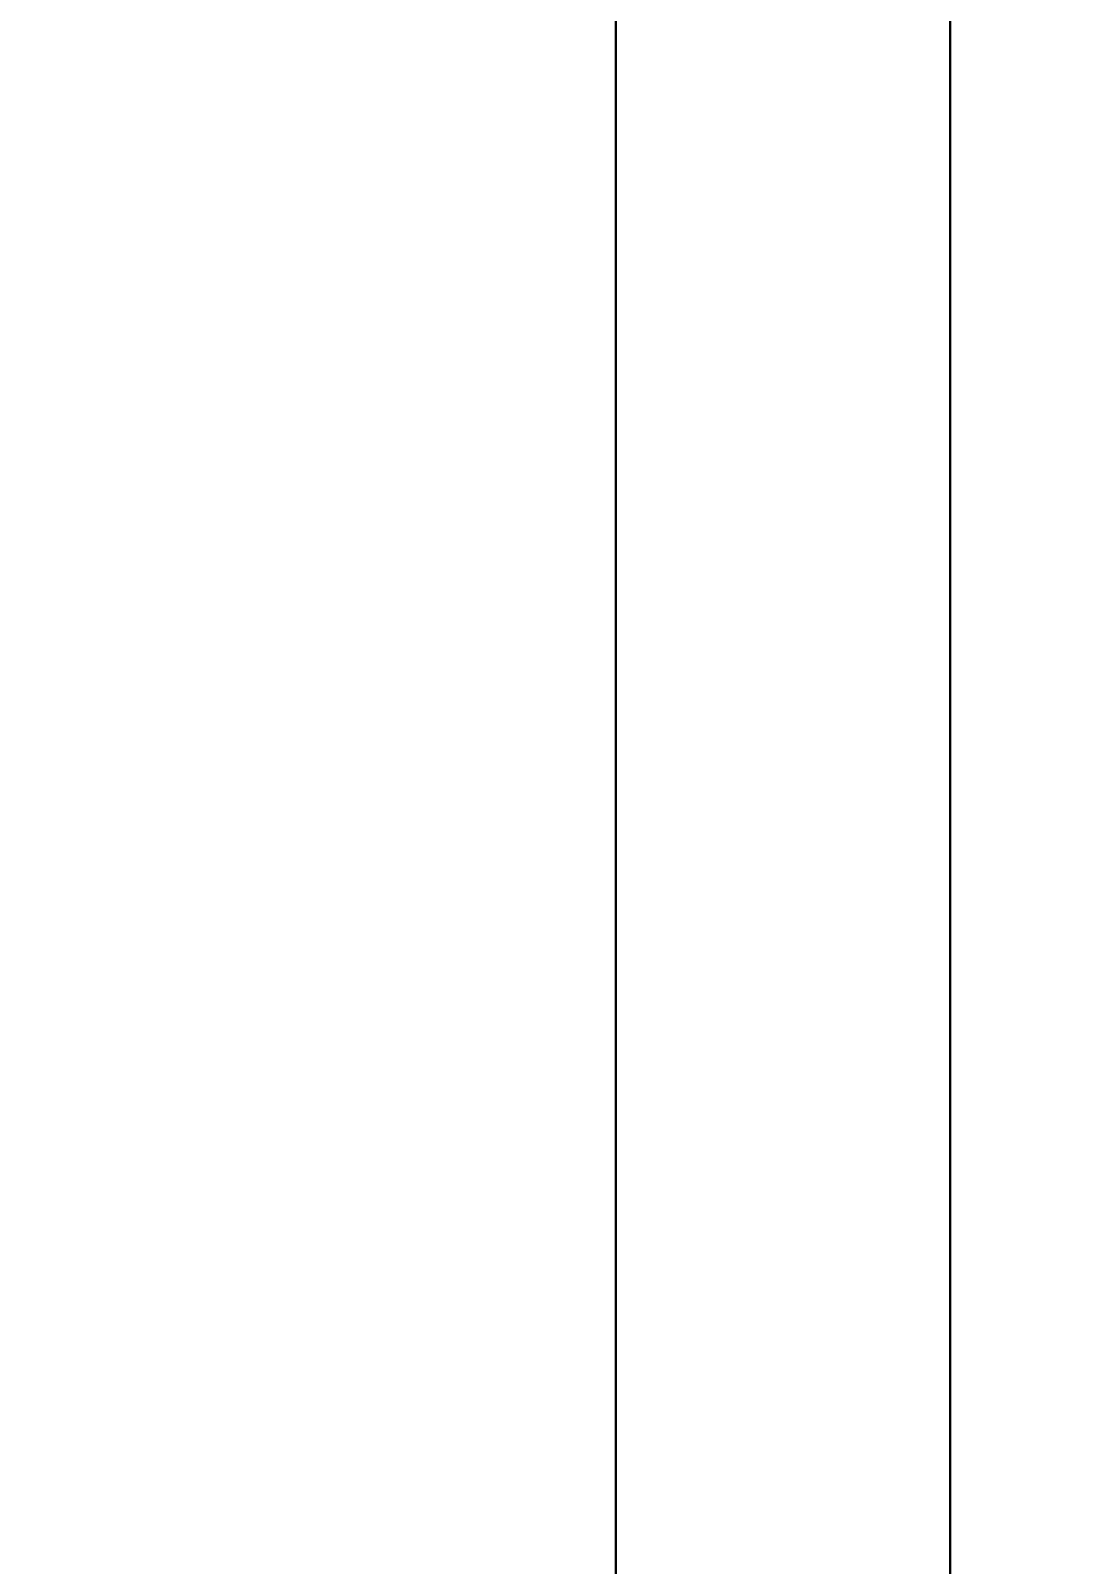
# Model space of a CAD drawing. Header units: millimetres. Extents: x 126854 to 137041, y -144259 to -137812.
# Drawn here: x 132124 to 132248.9, y -140005.9 to -139822.3 of the extents above; entities that cross this region are included whole.
import ezdxf

# ---------------------------------------------------------------- set-up
doc = ezdxf.new("R2010")
doc.units = ezdxf.units.MM
doc.header["$LTSCALE"] = 13
doc.layers.add('标注、文本', color=3, linetype='Continuous', lineweight=25)
doc.layers.add('粗实线', color=4, linetype='Continuous')
doc.styles.get("Standard").update_dxf_attribs({"font": 'gbenor.shx', "bigfont": 'gbcbig.shx'})
doc.dimstyles.new('1-15', dxfattribs={"dimscale": 20, "dimtxt": 3.5, "dimasz": 2, "dimexe": 1.5, "dimexo": 0.5, "dimgap": 0.5, "dimtad": 1, "dimtoh": 1, "dimdec": 1, "dimdsep": 46, "dimtxsty": 'Standard', "dimcen": 2.5, "dimclrd": 3, "dimclre": 3, "dimclrt": 3, "dimadec": 0, "dimazin": 2, "dimtfac": 1, "dimtdec": 1, "dimtmove": 0, "dimatfit": 2, "dimfxl": 1, "dimarcsym": 0})

# ---------------------------------------------------------------- blocks, each defined once
blk = doc.blocks.new('*D117')
at = {"layer": 'Defpoints', "color": 0, "lineweight": 30}
for p in [(132184.06, -138635.95), (131766.65, -140485.95), (132471.28, -140485.95)]:
    blk.add_point(p, dxfattribs=at)
at = {"layer": '标注、文本', "color": 3, "lineweight": -2}
for p, q in [((132194.06, -138635.95), (132501.28, -138635.95)), ((132471.28, -138675.95), (132471.28, -140445.95)), ((131776.65, -140485.95), (132501.28, -140485.95))]:
    blk.add_line(p, q, dxfattribs=at)
at = {"layer": '标注、文本', "color": 3, "lineweight": 30}
for points in [[(132464.62, -138675.95), (132477.95, -138675.95), (132471.28, -138635.95)], [(132464.62, -140445.95), (132477.95, -140445.95), (132471.28, -140485.95)]]:
    blk.add_solid(points, dxfattribs=at)
at = {"layer": '标注、文本', "color": 3, "insert": (132426.28, -139560.95), "char_height": 70, "attachment_point": 5, "rotation": 90}
blk.add_mtext('1850', dxfattribs=at)

msp = doc.modelspace()

# ---------------------------------------------------------------- linework, layer by layer
at = {"layer": '标注、文本', "color": 4, "lineweight": 30}
msp.add_line((132234.061, -138635.948), (132234.061, -140485.948), dxfattribs=at)
at = {"layer": '粗实线', "lineweight": 30}
for p, q in [((132234.061, -138635.948), (132234.061, -140377.948)), ((132194.061, -140385.948), (132194.061, -138665.948))]:
    msp.add_line(p, q, dxfattribs=at)

# ---------------------------------------------------------------- dimensions: what is measured, and where the dimension line sits
at = {"layer": '标注、文本'}
dim = msp.add_linear_dim(base=(132471.282, -140485.948), p1=(132184.061, -138635.948), p2=(131766.655, -140485.948), angle=90, dimstyle='1-15', dxfattribs=at)
dim.commit()
dim.dimension.update_dxf_attribs({"geometry": '*D117', "text_midpoint": (132426.282, -139560.948)})

doc.saveas('drawing.dxf')
